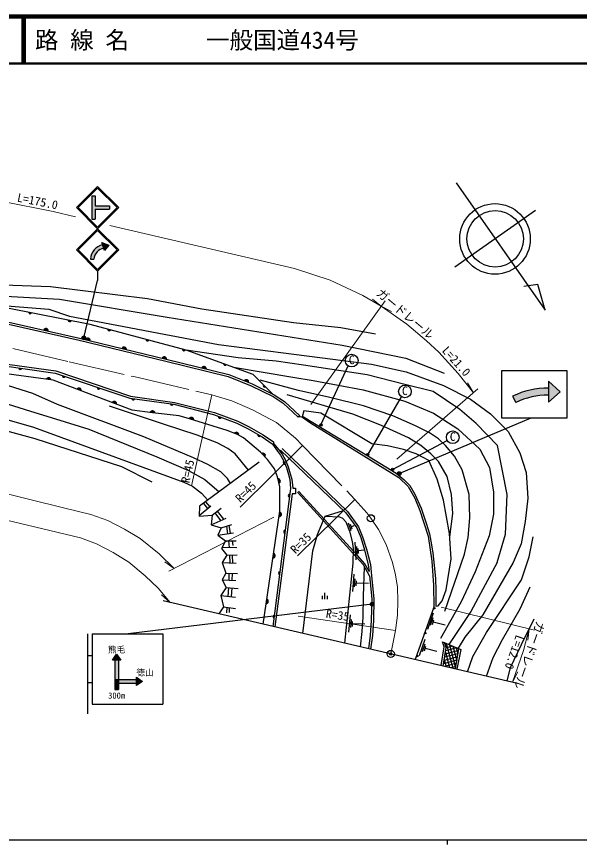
# Model space of a CAD drawing. Units: millimetres at full size, sheet at 1:1000; details may follow other scales. Extents: x 40000 to 680000, y 20000 to 380000.
# Drawn here: x 176472 to 296118, y 204000 to 380000 of the extents above; entities that cross this region are included whole.
import ezdxf
from ezdxf.enums import TextEntityAlignment as Align

# ---------------------------------------------------------------- set-up
doc = ezdxf.new("R2010")
doc.units = ezdxf.units.MM
doc.header["$LTSCALE"] = 1000
doc.header["$PDMODE"] = 32
doc.header["$PDSIZE"] = 500
doc.linetypes.add('CHAIN', pattern=[18.5, 12, -1.5, 3.5, -1.5])
for name, color, linetype, lineweight in [('M-BGD', 7, 'Continuous', 25), ('M-BGD-EXST', 7, 'Continuous', 25), ('M-BMK', 2, 'CHAIN', 13), ('M-BMK-OTRS', 5, 'Continuous', 25), ('M-BMK-SRVR', 3, 'Continuous', 25), ('M-STR-HTXT', 7, 'Continuous', 13), ('M-STR-STRC', 7, 'Continuous', 25), ('M-TTL', 2, 'Continuous', 140), ('M-TTL-BAND', 7, 'Continuous', 25), ('M-TTL-LINE', 7, 'Continuous', 50)]:
    doc.layers.add(name, color=color, linetype=linetype, lineweight=lineweight)
doc.layers.add('M-OTRS', color=6, linetype='Continuous')
doc.layers.add('M-TTL-TXT', color=7, linetype='Continuous')
doc.styles.add('ＭＳ ゴシック', font='')
doc.styles.get('ＭＳ ゴシック').set_extended_font_data('MS Gothic')

msp = doc.modelspace()

# ---------------------------------------------------------------- hatches: boundary and pattern name
at = {"layer": 'M-BGD'}
for points in [[(179682, 317016), (179068, 317137, 0.84072)], [(188072, 315358), (187458, 315479, 0.84072)], [(182235, 313364), (183202, 313148, 0.82183)], [(196497, 313385), (195892, 313547, 0.84072)], [(191175, 311337), (192142, 311121, 0.82183)], [(204595, 311216), (203990, 311378, 0.84072)], [(198861, 309452), (199828, 309236, 0.82183)], [(212366, 309135), (211761, 309297, 0.84072)], [(207389, 307360), (208356, 307144, 0.82183)], [(177557, 305191), (176938, 305279, 0.84072)], [(215851, 305284), (216818, 305068, 0.82183)], [(221065, 305998), (220477, 306211, 0.84072)], [(182791, 302894), (183773, 302762, 0.82183)], [(186814, 303471), (186221, 303671, 0.84072)], [(224886, 302563), (225806, 302195, 0.82183)], [(189275, 300792), (190201, 300441, 0.82183)], [(194248, 300971), (193655, 301170, 0.84072)], [(229412, 301273), (228972, 301717, 0.84072)], [(196818, 297934), (197744, 297582, 0.82183)], [(201561, 298716), (200940, 298800, 0.84072)], [(209788, 297606), (209168, 297689, 0.84072)], [(204901, 295850), (205885, 295731, 0.82183)], [(213181, 294523), (214125, 294223, 0.82183)], [(219948, 294795), (219362, 295014, 0.84072)], [(222777, 291404), (223679, 290994, 0.82183)], [(228315, 290871), (227770, 291178, 0.84072)], [(228573, 287095), (229266, 286387, 0.82183)], [(233542, 284842), (233313, 285424, 0.84072)], [(232020, 281730), (232254, 280768, 0.82183)], [(234460, 277868), (234539, 278488, 0.84072)], [(232431, 274630), (232283, 273650, 0.82183)], [(233490, 270180), (233568, 270801, 0.84072)], [(231117, 265882), (230969, 264902, 0.82183)], [(232376, 261358), (232454, 261979, 0.84072)], [(229657, 256165), (229510, 255185, 0.82183)], [(231212, 252141), (231291, 252762, 0.84072)]]:
    msp.add_hatch(color=256, dxfattribs=at).paths.add_polyline_path(points)
at = {"layer": 'M-BGD-EXST'}
for points in [[(240933, 293070, 1), (241372, 293309, 1)], [(250912, 286742, 1), (251351, 286981, 1)], [(256183, 283608, 1), (256622, 283847, 1)]]:
    msp.add_hatch(color=256, dxfattribs=at).paths.add_polyline_path(points)
at = {"layer": 'M-STR-STRC'}
for points in [[(192456, 341899), (193206, 341899), (193206, 339774), (196206, 339774), (196206, 339024), (193206, 339024), (193206, 336899), (192456, 336899)], [(194779, 331477), (195005, 330767, 0.33505), (192929, 328444), (192186, 328445, -0.33299)], [(194613, 331996), (196083, 331432), (195171, 330248)], [(194613, 331996), (196083, 331432), (195171, 330248)], [(194779, 331477), (194613, 331996), (196083, 331432), (195171, 330248), (195005, 330767)], [(191119, 311912, 1), (190444, 311482, 0.41421), (190996, 311359, 0.41421)], [(289530, 299503), (289550, 299503), (289550, 301003), (289258, 301004), (288966, 301001), (288675, 300992), (288383, 300978), (288091, 300959), (287800, 300935), (287510, 300905), (287220, 300871), (286931, 300832), (286642, 300788), (286354, 300738), (286067, 300684), (285781, 300624), (285497, 300560), (285213, 300491), (284930, 300416), (284649, 300337), (284370, 300253), (284092, 300164), (283815, 300070), (283540, 299972), (283267, 299868), (282996, 299760), (282727, 299647), (282459, 299530), (282194, 299408), (281931, 299281), (281921, 299276), (282585, 297931), (282594, 297935), (282834, 298051), (283075, 298162), (283318, 298269), (283564, 298372), (283810, 298470), (284059, 298564), (284309, 298654), (284561, 298740), (284814, 298820), (285069, 298897), (285325, 298969), (285582, 299037), (285840, 299100), (286099, 299158), (286359, 299213), (286621, 299262), (286883, 299307), (287145, 299347), (287409, 299383), (287673, 299414), (287937, 299441), (288202, 299463), (288467, 299480), (288733, 299493), (288999, 299501), (289265, 299504)], [(289550, 301003), (289550, 302503), (292050, 300253), (289550, 298003), (289550, 299503)], [(258139, 283046, 1), (257464, 282616, 0.41421), (258016, 282494, 0.41421)], [(252381, 255279, 1), (251706, 254850, 0.41421), (252258, 254727, 0.41421)], [(197744, 244422), (198619, 243172), (198119, 243172), (197369, 243172), (196869, 243172)], [(197369, 243172), (198119, 243172), (198119, 239047), (197369, 239047)], [(201994, 239047), (201994, 239547), (203244, 238672), (201994, 237797), (201994, 238297)], [(197369, 239047), (198119, 239047), (198119, 238297), (197369, 238297)], [(197369, 238297), (198119, 238297), (198119, 236922), (197369, 236922)], [(198119, 239047), (201994, 239047), (201994, 238297), (198119, 238297)]]:
    msp.add_hatch(color=256, dxfattribs=at).paths.add_polyline_path(points)

# ---------------------------------------------------------------- linework, layer by layer
at = {"layer": 'M-BGD'}
for p, q in [((236652, 295131), (236353, 294813)), ((216188, 276512), (217085, 275394)), ((216663, 276861), (217544, 275762)), ((215276, 273943), (217799, 275966)), ((218022, 273972), (219967, 275475)), ((220525, 273138), (219185, 274871)), ((242061, 273779), (245990, 274969)), ((217873, 271947), (220992, 273348)), ((219904, 272859), (218662, 274466)), ((219938, 271314), (222198, 272025)), ((221068, 271669), (221320, 270048)), ((221623, 271844), (221888, 270136)), ((247595, 270680), (247050, 272305)), ((247826, 271038), (247443, 271984)), ((248179, 271753), (247634, 271511)), ((219248, 269727), (222583, 270244)), ((220877, 268526), (223173, 268538)), ((221748, 267153), (221608, 268530)), ((222300, 268533), (222429, 267526)), ((248635, 264539), (248446, 268265)), ((220183, 267176), (223314, 267129)), ((248866, 265608), (248800, 267320)), ((249188, 265886), (249087, 266901)), ((250266, 266546), (249137, 266394)), ((221138, 265482), (223339, 265538)), ((221876, 263841), (221834, 265500)), ((222438, 263814), (222395, 265514)), ((220199, 263921), (223173, 263779)), ((220974, 261685), (223455, 261623)), ((221641, 260180), (221679, 261668)), ((222306, 260142), (222344, 261651)), ((247918, 257758), (248267, 261472)), ((248300, 258783), (248481, 260487)), ((220199, 260264), (223083, 260096)), ((248659, 259012), (248705, 260031)), ((251292, 259494), (248682, 259521)), ((220993, 258658), (223608, 258428)), ((221427, 256742), (221591, 258605)), ((222127, 256675), (222292, 258544)), ((242020, 256136), (242020, 257465)), ((219862, 256891), (222992, 256593)), ((241487, 256136), (241487, 256833)), ((242554, 256136), (242554, 256833)), ((220491, 254518), (223017, 254181)), ((221193, 253261), (221221, 254421)), ((221722, 253316), (221754, 254350)), ((247127, 249103), (247476, 252818)), ((247509, 250128), (247690, 251832)), ((263873, 249731), (265071, 253264)), ((264482, 250640), (265052, 252256)), ((264884, 250780), (265164, 251761)), ((247868, 250358), (247914, 251377)), ((250501, 250839), (247891, 250867)), ((267557, 250640), (265024, 251270)), ((262148, 244134), (263346, 247668)), ((262757, 245043), (263327, 246659)), ((268211, 246570), (267585, 246402)), ((267759, 246755), (269182, 241443)), ((268485, 246458), (269793, 241580)), ((263159, 245183), (263439, 246164)), ((265832, 245043), (263299, 245674)), ((270419, 245220), (267563, 244455)), ((267624, 244842), (268492, 241604)), ((270121, 245787), (267670, 245131)), ((269166, 246179), (267777, 245807)), ((269212, 246160), (270046, 243050)), ((269746, 241312), (270491, 245636)), ((269939, 245862), (270299, 244520)), ((270069, 243185), (267241, 242428)), ((270186, 243864), (267349, 243103)), ((267384, 243325), (267802, 241765)), ((270303, 244542), (267456, 243779)), ((269952, 242507), (267471, 241842)), ((269835, 241829), (268762, 241541))]:
    msp.add_line(p, q, dxfattribs=at)
for points in [[(252742, 312474), (245390, 313821), (235337, 314914), (215874, 317767), (204330, 319992), (183709, 322573), (163553, 323218), (146015, 323243), (129821, 324447), (108501, 325194), (102202, 325813), (97686, 325861), (88089, 323793), (79868, 322883), (69306, 322226), (61655, 321332)], [(62042, 318893), (73388, 319069), (83014, 321128), (91215, 322727), (97632, 323717), (110864, 322926), (140386, 320985), (159983, 321331), (185585, 319940), (208492, 316085), (245694, 310154), (259195, 307380), (267390, 304189)], [(230939, 299733), (226784, 303923), (212555, 309085), (192111, 314560), (174562, 318027), (157152, 320261), (141484, 319556), (132133, 317668), (132163, 316018), (124243, 315665), (113779, 313375), (106905, 315000), (97090, 313045), (76006, 310828), (65275, 311419), (63393, 310379)], [(164565, 319310), (183356, 317790), (187728, 316276), (219365, 310254), (243678, 307197), (251886, 306123), (259277, 304484), (267223, 301569), (272939, 298646), (277236, 295562), (280961, 291768), (283422, 287264), (284766, 283083), (285121, 277591), (284581, 272688), (283749, 267938), (282056, 263966), (275603, 252841), (271751, 248034), (270326, 245703)], [(63928, 307010), (76432, 307093), (88435, 308310), (103008, 310703), (112884, 312485), (119398, 313646), (132381, 315353), (154997, 316373), (159191, 316331), (174165, 315167), (189880, 311655), (208282, 307141), (221599, 303874), (226535, 301905), (231203, 299603), (233411, 298188), (236652, 295131)], [(64589, 302841), (103088, 310274), (112961, 312056), (119464, 313215), (132419, 314918), (155005, 315937), (159172, 315895), (174100, 314735), (189781, 311231), (208178, 306717), (221465, 303457), (226357, 301506), (230988, 299222), (233142, 297843), (236353, 294813)], [(66283, 292168), (70261, 292488), (92323, 299192), (113189, 304810), (135793, 307516), (156045, 308971), (164796, 308864), (172918, 306338), (184817, 304656), (200656, 299328), (210070, 297980), (218511, 295850), (223497, 293989), (225946, 292764), (228912, 291092), (231084, 289570)], [(278634, 263956), (280374, 269974), (280761, 278383), (278667, 288804), (274189, 293471), (270710, 296464), (264996, 300279), (259004, 301791), (251029, 303862), (237487, 305892), (231634, 306770), (223601, 307474), (212555, 309085)], [(228858, 250846), (232468, 274881), (232442, 279997), (231920, 282140), (231297, 283868), (229833, 285808), (228296, 287377), (224685, 290407), (223437, 291135), (221220, 291975), (213218, 294511), (211038, 295123), (205387, 295789), (201019, 296341), (184240, 302700), (171640, 304394), (165357, 306455), (155864, 307007), (133484, 305400), (131370, 304067), (113871, 301607), (72114, 288054), (67005, 287622)], [(221920, 280726), (221294, 281812), (219885, 283221), (217161, 284806), (214091, 286212), (203491, 290635), (185156, 297544), (179909, 299844), (174767, 301493), (154374, 306900)], [(172811, 305862), (184705, 304181), (200543, 298853), (209937, 297586), (218366, 295385), (223302, 293543), (225718, 292335), (228653, 290680), (230786, 289178), (231208, 288587), (231912, 287615), (232567, 286738), (233284, 285500), (233824, 284121), (234275, 282653), (234586, 281572), (234687, 279664), (230981, 250309)], [(222616, 305435), (235208, 303334), (239517, 302615), (250165, 300648), (259016, 298203), (265062, 295672), (270245, 292372), (274961, 288065), (277025, 284107), (277837, 278922), (277882, 274188), (276962, 269616), (273936, 261925), (270973, 255557), (266618, 247753)], [(67161, 286637), (70059, 286890), (79479, 288714), (83548, 289864), (98263, 294835), (106343, 297328), (115939, 299800), (131631, 302394), (139998, 303369), (144367, 303398), (151578, 302669), (164211, 300534), (167173, 299916), (179449, 296094), (184775, 294446), (191845, 292257), (206319, 286432), (213045, 283471), (216515, 281586), (219554, 278986)], [(67553, 284164), (74736, 284827), (81233, 286143), (88687, 288005), (95061, 290318), (116240, 296511), (130102, 298847), (137310, 300503), (143789, 301102), (148505, 301009), (160632, 298406), (169150, 295809), (180086, 292742), (212008, 281048), (213868, 280148), (215818, 278688), (217149, 277219)], [(267520, 253598), (271665, 265738), (272439, 269243), (272820, 273406), (272658, 278364), (271210, 283639), (269593, 286578), (267656, 288802), (266156, 290221), (264251, 291508), (261261, 292995), (256481, 295140), (250223, 297238), (243060, 298991), (236423, 300526), (228288, 302667)], [(268572, 269397), (269218, 274333), (268939, 278377), (267987, 282239), (266143, 285425), (264536, 287061), (262381, 288828), (259782, 290468), (254078, 293098), (247936, 295480), (234001, 299584)], [(67994, 281386), (76299, 282132), (89175, 285501), (123970, 295149), (130282, 296636), (135440, 297477), (142668, 298266), (149746, 298252), (161019, 295746), (170177, 293081), (180329, 290329), (198770, 284354), (205202, 281083)], [(225799, 283578), (222912, 287016), (221395, 288164), (219105, 289364), (214844, 291008), (207733, 293378), (196200, 297193)], [(236503, 294972), (237444, 294926), (251519, 286369), (257178, 282929), (258896, 281537), (260091, 280291), (261133, 278444), (262459, 275462), (263572, 272291), (264230, 270035), (264527, 268442), (264969, 265978), (265255, 263312), (265499, 260569), (265589, 257998), (265564, 254660), (266103, 254715), (266950, 255768), (267763, 258099), (268847, 264687), (268531, 270092), (267255, 277186), (265847, 281689), (264134, 285641), (261386, 287027), (258713, 287952), (255309, 288755), (252009, 289139), (241148, 295700), (237514, 296153), (237162, 294940)], [(237022, 294946), (238938, 293630), (257718, 282043), (259729, 280081), (261159, 277642), (262221, 275005), (263948, 269507), (264776, 264228), (265120, 259116), (265152, 254416), (261218, 243300)], [(231084, 289570), (231119, 289232), (232233, 287865), (232907, 286963), (233651, 285677), (234208, 284255), (234664, 282769), (234986, 281650), (235183, 279767), (235769, 279736), (235757, 278554), (235038, 278508), (231384, 250257)], [(232610, 287827), (246496, 274483), (248781, 271273), (249618, 269240), (250461, 266632), (251240, 263454), (251394, 262019), (250492, 263664), (248908, 265416), (236419, 279138)], [(232917, 288145), (246832, 274773), (249171, 271488), (250034, 269393), (250886, 266753), (251677, 263530), (251934, 261138), (252397, 256249), (252316, 251615), (252110, 248419), (251711, 245517)], [(228073, 285249), (215346, 275893), (215270, 273768), (218022, 273972), (217873, 271947), (219938, 271314), (219248, 269727), (220877, 268526), (220035, 266888), (221138, 265482), (220199, 263921), (220974, 261685), (220199, 260264), (220993, 258658), (219862, 256891), (220491, 254518), (219497, 253029)], [(251494, 261093), (250198, 263455), (248643, 265175), (236154, 278897)], [(237333, 248870), (239467, 266405), (240415, 269871), (242061, 273779), (245119, 273638), (245787, 273394), (246468, 272598), (247265, 270608), (247819, 268381), (247999, 266931), (247922, 263816), (246159, 246812)], [(272309, 240714), (273491, 243957), (276336, 249089), (283809, 260277), (285434, 265166), (286309, 269429)], [(249562, 246018), (249967, 249272), (250179, 252311), (250240, 256788), (250430, 263033)], [(278634, 263956), (273030, 253553), (268331, 246521)], [(251494, 261093), (251954, 256232), (251874, 251633), (251669, 248463), (251279, 245618)], [(276334, 239775), (277815, 243742), (279764, 247558), (283533, 254088), (285670, 258786)], [(280759, 238743), (281454, 241633), (283806, 246500), (286488, 251956)], [(266743, 242012), (267359, 246041), (267015, 247060), (270911, 245464), (270087, 241232)], [(267160, 241915), (267785, 245857), (267400, 246902)]]:
    msp.add_lwpolyline(points, dxfattribs=at)
for centre in [(265247, 254226), (263359, 248933), (261628, 244051)]:
    msp.add_circle(centre, 150, dxfattribs=at)
for centre, radius, start, end in [((179386, 317130), 318, 178.71425, 338.93199), ((187775, 315472), 318, 178.71425, 338.93199), ((182697, 313160), 505, 358.57481, 156.233), ((196209, 313519), 318, 174.89854, 335.11627), ((191638, 311134), 505, 358.57481, 156.233), ((204307, 311350), 318, 174.89854, 335.11627), ((199323, 309248), 505, 358.57481, 156.233), ((212078, 309269), 318, 174.89854, 335.11627), ((207851, 307156), 505, 358.57481, 156.233), ((177255, 305289), 318, 181.8464, 342.06413), ((216313, 305080), 505, 358.57481, 156.233), ((220790, 306156), 318, 169.9541, 330.17183), ((183269, 302731), 505, 3.51276, 161.17095), ((186535, 303623), 318, 171.29998, 331.51772), ((225310, 302288), 505, 349.42505, 147.08325), ((189703, 300525), 505, 350.41749, 148.07568), ((193969, 301122), 318, 171.29998, 331.51772), ((229231, 301533), 318, 144.64271, 304.86044), ((197246, 297666), 505, 350.41749, 148.07568), ((201258, 298812), 318, 182.20502, 342.42276), ((209485, 297702), 318, 182.20502, 342.42276), ((205381, 295694), 505, 4.2341, 161.89229), ((213624, 294280), 505, 353.58472, 151.24291), ((219674, 294955), 318, 169.42766, 329.64539), ((223187, 291110), 505, 346.73847, 144.39666), ((228069, 291072), 318, 160.47396, 320.69169), ((228849, 286672), 505, 325.58706, 123.24525), ((233478, 285153), 318, 121.29409, 281.51182), ((232042, 281226), 505, 294.85418, 92.51237), ((234554, 278171), 318, 92.69539, 252.91312), ((232260, 274154), 505, 272.62902, 70.28721), ((233583, 270484), 318, 92.69539, 252.91312), ((230946, 265407), 505, 272.62902, 70.28721), ((232469, 261662), 318, 92.69539, 252.91312), ((229487, 255690), 505, 272.62902, 70.28721), ((231305, 252445), 318, 92.69539, 252.91312)]:
    msp.add_arc(centre, radius, start, end, dxfattribs=at)
at = {"layer": 'M-BGD-EXST'}
for p, q in [((241153, 293189), (246984, 305728)), ((251132, 286862), (258292, 299156)), ((256402, 283727), (268000, 289894))]:
    msp.add_line(p, q, dxfattribs=at)
for centre, radius in [((247700, 306873), 1350), ((259015, 300296), 1350), ((241153, 293189), 250), ((269177, 290554), 1350), ((251132, 286862), 250), ((256402, 283727), 250)]:
    msp.add_circle(centre, radius, dxfattribs=at)
at = {"layer": 'M-BMK'}
msp.add_lwpolyline([(175655, 309413), (187680, 306587), (201419, 303452), (217995, 299592), (222235, 298288), (226635, 296424), (231705, 293696), (235792, 290339), (237227, 288812), (248404, 277351), (250961, 274492), (251781, 273351), (253429, 270923), (255023, 267795), (256398, 263923), (256995, 261311), (257444, 258665), (257534, 255707), (257453, 252728), (256986, 249472), (256022, 244512)], dxfattribs=at)
at = {"layer": 'M-BMK-OTRS'}
msp.add_line((282919, 238240), (207631, 255796), dxfattribs=at)
at = {"layer": 'M-BMK-SRVR'}
for p, q in [((269884, 344625), (288845, 317581)), ((286805, 338780), (269611, 326724)), ((287240, 323016), (284272, 322578)), ((288845, 317581), (287240, 323016))]:
    msp.add_line(p, q, dxfattribs=at)
for centre, radius in [((278173, 332728), 7500), ((278208, 332752), 6000), ((251781, 273351), 750), ((256022, 244512), 750)]:
    msp.add_circle(centre, radius, dxfattribs=at)
at = {"layer": 'M-OTRS'}
msp.add_point((256022, 244512), dxfattribs=at)
at = {"layer": 'M-STR-HTXT'}
for p, q in [((254833, 319560), (239047, 297538)), ((254029, 318383), (252105, 319907)), ((254003, 318402), (256191, 317288)), ((273569, 300041), (272322, 302155)), ((213650, 280255), (217995, 299592)), ((257305, 285910), (274491, 300842)), ((223996, 275707), (237227, 288812)), ((236224, 265330), (248404, 277351)), ((208843, 262065), (231171, 273551)), ((209948, 262633), (207987, 264110)), ((209119, 255449), (207295, 257093)), ((266723, 254416), (286557, 249566)), ((236310, 252517), (256986, 249472)), ((285425, 249843), (285153, 247403)), ((281897, 238478), (283018, 240662))]:
    msp.add_line(p, q, dxfattribs=at)
for points in [[(60665, 327572), (123146, 339947), (129999, 341270), (135470, 341892), (145524, 342556), (155171, 342595), (163356, 342029), (173523, 340705), (184245, 338589), (188988, 337455)], [(196306, 335610), (235565, 326415), (243134, 323965), (250097, 320690), (254003, 318402)], [(254003, 318402), (259410, 314619), (263616, 311088), (266262, 308628), (270311, 304133), (273569, 300041)], [(209948, 262633), (206770, 265808), (202744, 269026), (199385, 271025), (195888, 272864), (192265, 274139), (186743, 275518), (170947, 279421), (165399, 280372), (156680, 281341), (145809, 281513), (139631, 281001), (131525, 280104), (122238, 278293), (70115, 268024)], [(70923, 262934), (124834, 273787), (130876, 274872), (136610, 275617), (142365, 276008), (148818, 276180), (158926, 275690), (168250, 274302), (175552, 272654), (190043, 269208), (193476, 267890), (197031, 266039), (200319, 263974), (203812, 261129), (206559, 258504), (209119, 255449)], [(285425, 249843), (284239, 245212), (281897, 238478)]]:
    msp.add_lwpolyline(points, dxfattribs=at)
at = {"layer": 'M-STR-STRC'}
for p, q in [((189206, 339399), (193706, 343899)), ((189560, 339399), (193706, 343546)), ((198207, 339399), (193706, 343899)), ((197853, 339399), (193706, 343546)), ((192456, 341899), (192456, 336899)), ((192456, 341899), (193206, 341899)), ((193206, 341899), (193206, 339774)), ((193206, 339774), (196206, 339774)), ((196206, 339774), (196206, 339024)), ((189206, 339399), (193706, 334899)), ((189560, 339399), (193706, 335252)), ((193206, 339024), (196206, 339024)), ((193206, 339024), (193206, 336899)), ((193706, 335252), (197853, 339399)), ((193707, 334899), (198207, 339399)), ((192456, 336899), (193206, 336899)), ((189206, 330399), (193706, 334899)), ((189560, 330399), (193706, 334545)), ((198207, 330398), (193706, 334899)), ((197853, 330398), (193706, 334545)), ((195171, 330248), (194613, 331996)), ((194613, 331996), (196083, 331432)), ((196083, 331432), (195171, 330248)), ((189206, 330399), (193706, 325898)), ((189560, 330399), (193706, 326251)), ((193706, 326251), (197853, 330398)), ((193707, 325898), (198207, 330398)), ((192186, 328445), (192929, 328444)), ((193706, 325898), (193706, 323898)), ((190781, 311697), (193706, 323898)), ((279541, 304702), (279541, 296092)), ((293541, 304702), (279541, 304702)), ((293541, 294702), (293541, 304702)), ((289550, 302503), (289550, 298003)), ((289550, 302503), (292050, 300253)), ((281921, 299276), (282585, 297931)), ((289530, 299503), (289550, 299503)), ((292050, 300253), (289550, 298003)), ((279541, 296085), (279541, 294702)), ((257801, 282831), (285877, 294702)), ((279541, 294702), (293541, 294702)), ((252043, 255064), (200169, 248788)), ((191536, 248788), (191536, 231788)), ((192536, 248788), (192536, 233788)), ((192536, 248788), (207536, 248788)), ((207536, 248788), (207536, 233788)), ((191536, 244163), (192536, 244163)), ((196869, 243172), (197744, 244422)), ((198619, 243172), (196869, 243172)), ((197369, 243172), (197369, 236922)), ((197744, 244422), (198619, 243172)), ((198119, 243172), (198119, 236922)), ((201994, 237797), (201994, 239547)), ((201994, 239547), (203244, 238672)), ((191536, 238413), (192536, 238413)), ((197369, 239047), (201994, 239047)), ((197369, 238297), (201994, 238297)), ((203244, 238672), (201994, 237797)), ((197369, 236922), (198119, 236922)), ((192536, 233788), (207536, 233788))]:
    msp.add_line(p, q, dxfattribs=at)
for centre in [(190781, 311697), (257801, 282831), (252043, 255064)]:
    msp.add_circle(centre, 400, dxfattribs=at)
for centre, radius, start, end in [((195506, 328230), 3327, 102.62812, 176.29677), ((195506, 328230), 2586, 101.16557, 175.26003), ((289327, 284273), 16731, 89.23519, 116.27508), ((289327, 284273), 15231, 89.23519, 116.27508)]:
    msp.add_arc(centre, radius, start, end, dxfattribs=at)
at = {"layer": 'M-TTL'}
msp.add_line((680000, 380000), (40000, 380000), dxfattribs=at)
at = {"layer": 'M-TTL-BAND'}
for p, q in [((40000, 205000), (579000, 205000)), ((268000, 205000), (268000, 204000))]:
    msp.add_line(p, q, dxfattribs=at)
at = {"layer": 'M-TTL-LINE'}
for p, q in [((177750, 380000), (177750, 370000)), ((178250, 380000), (178250, 370000)), ((40000, 370000), (680000, 370000))]:
    msp.add_line(p, q, dxfattribs=at)

# ---------------------------------------------------------------- texts
at = {"layer": 'M-BGD-EXST', "style": 'ＭＳ ゴシック'}
for p in [(247044, 305580), (258360, 299003), (268522, 289261)]:
    msp.add_text('C', height=1833, rotation=358.508, dxfattribs=at).set_placement(p, align=Align.BOTTOM_LEFT)
at = {"layer": 'M-STR-HTXT', "style": 'ＭＳ ゴシック'}
for s, rotation, p in [('L=175.0', 348.835, (176375, 340142)), ('ガードレール', 319.984, (252406, 320499)), ('L=21.0', 312.015, (266360, 308519)), ('R=45', 77.336, (213721, 280574)), ('R=45', 44.726, (224438, 276145)), ('R=35', 44.625, (236146, 265253)), ('R=35', 351.624, (242038, 251673)), ('ガードレール', 250.817, (286523, 251775)), ('L=12.0', 250.817, (282145, 248880))]:
    msp.add_text(s, height=1833, rotation=rotation, dxfattribs=at).set_placement(p, align=Align.BOTTOM_LEFT)
at = {"layer": 'M-STR-STRC', "style": 'ＭＳ ゴシック'}
for s, p in [('熊毛', (197744, 245422)), ('徳山', (203775, 240547)), ('300m', (197744, 235653))]:
    msp.add_text(s, height=1320, dxfattribs=at).set_placement(p, align=Align.MIDDLE_CENTER)
at = {"layer": 'M-TTL-TXT', "style": 'ＭＳ ゴシック'}
for s, p in [('路 線 名', (180380, 375000)), ('一般国道434号', (216734, 375000))]:
    msp.add_text(s, height=3666, dxfattribs=at).set_placement(p, align=Align.MIDDLE_LEFT)

doc.saveas('drawing.dxf')
